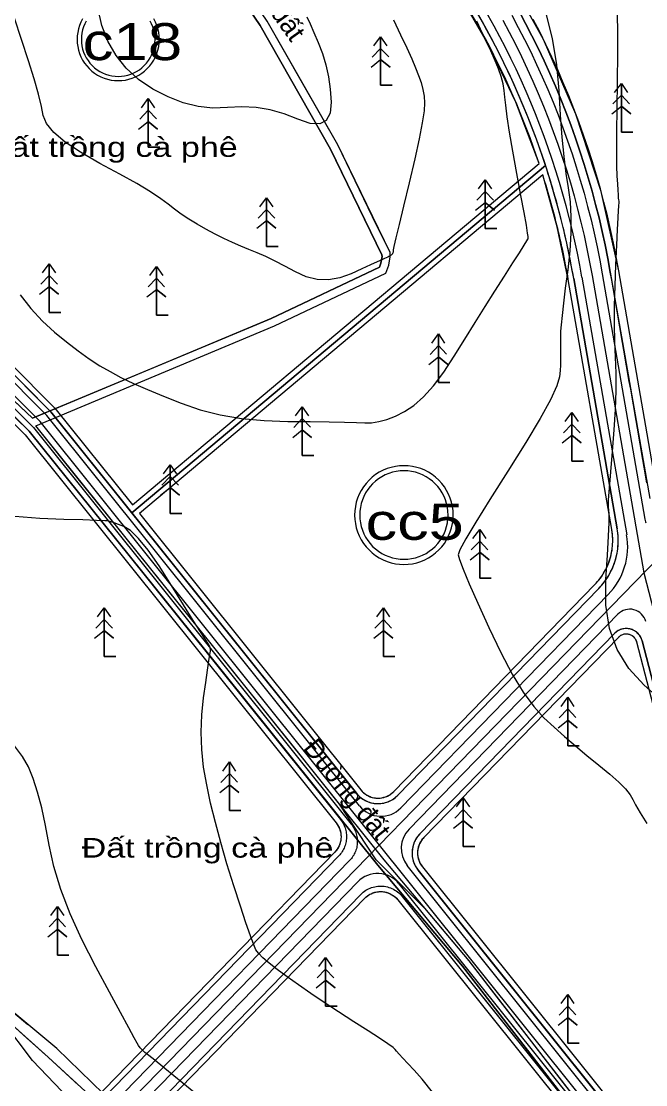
# Model space of a CAD drawing. Header units: metres. Extents: x 532950 to 537618, y 1849954 to 1853119.
# Drawn here: x 534192.4 to 534419.4, y 1851312.8 to 1851699.2 of the extents above; entities that cross this region are included whole.
import ezdxf

# ---------------------------------------------------------------- set-up
doc = ezdxf.new("R2010")
doc.units = ezdxf.units.M
doc.header["$LTSCALE"] = 3.1
for name, color, linetype, lineweight in [('11', 7, 'Continuous', 13), ('12', 7, 'Continuous', 13), ('29', 7, 'Continuous', 13), ('48', 7, 'Continuous', 13), ('52', 7, 'Continuous', 13), ('53', 7, 'Continuous', 13), ('55', 7, 'Continuous', 13), ('58', 7, 'Continuous', 13), ('9', 7, 'Continuous', 13)]:
    doc.layers.add(name, color=color, linetype=linetype, lineweight=lineweight)

msp = doc.modelspace()

# ---------------------------------------------------------------- linework, layer by layer
at = {"layer": '11'}
msp.add_line((534524.45, 1851607.54), (534148.21, 1851220.8), dxfattribs=at)
for points in [[(534514.83, 1851160.09), (534199.19, 1851553.82), (534053.21, 1851700.48)], [(534367.4, 1851699.56), (534369.74, 1851695.22), (534372, 1851690.83), (534374.19, 1851686.41), (534376.31, 1851681.95), (534378.36, 1851677.46), (534380.33, 1851672.94), (534382.22, 1851668.39), (534384.04, 1851663.8), (534385.79, 1851659.19), (534387.45, 1851654.54), (534389.05, 1851649.87), (534390.56, 1851645.18), (534392, 1851640.46), (534393.36, 1851635.71), (534394.64, 1851630.95), (534395.84, 1851626.17), (534396.97, 1851621.36), (534398.01, 1851616.54), (534398.98, 1851611.7), (534399.86, 1851606.85), (534418.67, 1851498.81)], [(534418.67, 1851498.81), (534433.65, 1851441.1)]]:
    msp.add_lwpolyline(points, dxfattribs=at)
at = {"layer": '12'}
for points in [[(534423.91, 1851526.33), (534409.61, 1851608.54), (534403.16, 1851637.38), (534393.99, 1851665.47), (534382.19, 1851692.56), (534367.87, 1851718.4)], [(534423.91, 1851526.33), (534409.61, 1851608.54), (534408.69, 1851613.56), (534407.69, 1851618.56), (534406.62, 1851623.54), (534405.45, 1851628.5), (534404.21, 1851633.44), (534402.89, 1851638.36), (534401.48, 1851643.26), (534400, 1851648.14), (534398.43, 1851652.99), (534396.79, 1851657.81), (534395.07, 1851662.61), (534393.26, 1851667.37), (534391.38, 1851672.11), (534389.42, 1851676.82), (534387.39, 1851681.49), (534385.28, 1851686.13), (534383.09, 1851690.73), (534380.83, 1851695.3), (534378.49, 1851699.82)]]:
    msp.add_lwpolyline(points, dxfattribs=at)
at = {"layer": '29'}
for points in [[(534071.73, 1851692.15), (534204.61, 1851558.66), (534232.82, 1851523.46), (534380.62, 1851647.48), (534372.16, 1851669.77), (534361.91, 1851691.31), (534349.93, 1851711.93)], [(534071.73, 1851692.15), (534204.61, 1851558.66), (534232.82, 1851523.46), (534380.62, 1851647.48), (534379.56, 1851650.59), (534378.47, 1851653.7), (534377.34, 1851656.79), (534376.18, 1851659.87), (534374.98, 1851662.93), (534373.75, 1851665.98), (534372.49, 1851669.02), (534371.18, 1851672.04), (534369.85, 1851675.05), (534368.48, 1851678.04), (534367.08, 1851681.02), (534365.64, 1851683.98), (534364.17, 1851686.92), (534362.67, 1851689.85), (534361.14, 1851692.76), (534359.57, 1851695.65), (534357.97, 1851698.53), (534356.34, 1851701.38)], [(534060.26, 1851683.13), (534193.78, 1851548.98), (534306.86, 1851407.93), (534307.26, 1851407.38), (534307.62, 1851406.8), (534307.92, 1851406.19), (534308.17, 1851405.55), (534308.37, 1851404.9), (534308.51, 1851404.24), (534308.59, 1851403.56), (534308.62, 1851402.88), (534308.59, 1851402.2), (534308.5, 1851401.52), (534308.35, 1851400.86), (534308.14, 1851400.21), (534307.89, 1851399.58), (534307.58, 1851398.97), (534307.22, 1851398.4), (534306.81, 1851397.85), (534306.35, 1851397.34), (534155.48, 1851242.26)], [(534060.26, 1851683.13), (534193.78, 1851548.98), (534306.86, 1851407.93), (534307.1, 1851407.61), (534307.33, 1851407.28), (534307.54, 1851406.94), (534307.73, 1851406.59), (534307.9, 1851406.23), (534308.06, 1851405.86), (534308.2, 1851405.49), (534308.31, 1851405.11), (534308.41, 1851404.72), (534308.49, 1851404.33), (534308.55, 1851403.93), (534308.59, 1851403.54), (534308.62, 1851403.14), (534308.62, 1851402.74), (534308.6, 1851402.34), (534308.56, 1851401.94), (534308.5, 1851401.55), (534308.42, 1851401.16), (534308.32, 1851400.77), (534308.21, 1851400.39), (534308.07, 1851400.01), (534307.92, 1851399.64), (534307.74, 1851399.28), (534307.55, 1851398.93), (534307.35, 1851398.59), (534307.12, 1851398.26), (534306.88, 1851397.94), (534306.62, 1851397.64), (534306.35, 1851397.34), (534155.48, 1851242.26)], [(534425.11, 1851439.19), (534416.18, 1851473.56), (534416.08, 1851473.9), (534415.95, 1851474.23), (534415.78, 1851474.54), (534415.6, 1851474.84), (534415.38, 1851475.12), (534415.15, 1851475.38), (534414.89, 1851475.62), (534414.61, 1851475.83), (534414.31, 1851476.02), (534414, 1851476.19), (534413.67, 1851476.32), (534413.33, 1851476.42), (534412.99, 1851476.5), (534412.64, 1851476.54), (534412.29, 1851476.56), (534411.94, 1851476.54), (534411.59, 1851476.49), (534411.24, 1851476.41), (534410.91, 1851476.3), (534410.58, 1851476.17), (534410.27, 1851476), (534409.98, 1851475.81), (534409.7, 1851475.59), (534409.44, 1851475.35), (534338.69, 1851402.62), (534338.24, 1851402.11), (534337.83, 1851401.57), (534337.47, 1851400.99), (534337.16, 1851400.38), (534336.9, 1851399.75), (534336.69, 1851399.1), (534336.55, 1851398.44), (534336.46, 1851397.76), (534336.42, 1851397.08), (534336.45, 1851396.4), (534336.53, 1851395.73), (534336.67, 1851395.06), (534336.87, 1851394.41), (534337.12, 1851393.78), (534337.42, 1851393.17), (534337.78, 1851392.59), (534338.18, 1851392.04), (534450.45, 1851252)], [(534425.11, 1851439.19), (534416.18, 1851473.56), (534416.1, 1851473.84), (534416, 1851474.12), (534415.87, 1851474.38), (534415.73, 1851474.64), (534415.57, 1851474.88), (534415.39, 1851475.11), (534415.2, 1851475.33), (534414.99, 1851475.53), (534414.76, 1851475.72), (534414.53, 1851475.89), (534414.28, 1851476.04), (534414.02, 1851476.18), (534413.75, 1851476.29), (534413.47, 1851476.39), (534413.19, 1851476.46), (534412.91, 1851476.51), (534412.62, 1851476.55), (534412.32, 1851476.56), (534412.03, 1851476.55), (534411.74, 1851476.52), (534411.46, 1851476.47), (534411.17, 1851476.39), (534410.9, 1851476.3), (534410.63, 1851476.19), (534410.37, 1851476.05), (534410.12, 1851475.9), (534409.88, 1851475.73), (534409.65, 1851475.55), (534409.44, 1851475.35), (534338.69, 1851402.62), (534338.42, 1851402.33), (534338.16, 1851402.02), (534337.92, 1851401.7), (534337.7, 1851401.37), (534337.49, 1851401.03), (534337.3, 1851400.68), (534337.13, 1851400.32), (534336.97, 1851399.95), (534336.84, 1851399.58), (534336.72, 1851399.19), (534336.62, 1851398.81), (534336.54, 1851398.42), (534336.48, 1851398.02), (534336.45, 1851397.62), (534336.43, 1851397.22), (534336.43, 1851396.83), (534336.45, 1851396.43), (534336.49, 1851396.03), (534336.55, 1851395.63), (534336.63, 1851395.24), (534336.73, 1851394.86), (534336.85, 1851394.48), (534336.98, 1851394.1), (534337.14, 1851393.73), (534337.31, 1851393.37), (534337.51, 1851393.02), (534337.71, 1851392.68), (534337.94, 1851392.35), (534338.18, 1851392.04), (534450.45, 1851252)], [(534166.69, 1851225.82), (534317.26, 1851380.59), (534317.78, 1851381.08), (534318.34, 1851381.52), (534318.94, 1851381.91), (534319.57, 1851382.24), (534320.23, 1851382.52), (534320.9, 1851382.73), (534321.6, 1851382.89), (534322.31, 1851382.98), (534323.02, 1851383.01), (534323.73, 1851382.98), (534324.44, 1851382.88), (534325.13, 1851382.72), (534325.81, 1851382.5), (534326.47, 1851382.22), (534327.1, 1851381.88), (534327.69, 1851381.49), (534328.25, 1851381.04), (534328.76, 1851380.55), (534329.24, 1851380.02), (534483.61, 1851187.45)], [(534166.69, 1851225.82), (534317.26, 1851380.59), (534317.59, 1851380.92), (534317.95, 1851381.22), (534318.32, 1851381.5), (534318.71, 1851381.77), (534319.11, 1851382.01), (534319.52, 1851382.22), (534319.95, 1851382.41), (534320.39, 1851382.58), (534320.83, 1851382.71), (534321.29, 1851382.83), (534321.75, 1851382.91), (534322.21, 1851382.97), (534322.68, 1851383.01), (534323.14, 1851383.01), (534323.61, 1851382.99), (534324.07, 1851382.94), (534324.54, 1851382.86), (534324.99, 1851382.76), (534325.44, 1851382.63), (534325.88, 1851382.47), (534326.31, 1851382.29), (534326.73, 1851382.09), (534327.14, 1851381.85), (534327.53, 1851381.6), (534327.91, 1851381.33), (534328.27, 1851381.03), (534328.61, 1851380.71), (534328.93, 1851380.37), (534329.24, 1851380.02), (534483.61, 1851187.45)]]:
    msp.add_lwpolyline(points, dxfattribs=at)
at = {"layer": '48'}
for points in [[(534391.24, 1851605.35), (534387.24, 1851624.52), (534381.95, 1851643.37), (534235.33, 1851520.34), (534315.81, 1851419.95), (534316.28, 1851419.41), (534316.79, 1851418.92), (534317.35, 1851418.48), (534317.95, 1851418.08), (534318.58, 1851417.75), (534319.23, 1851417.46), (534319.91, 1851417.24), (534320.6, 1851417.08), (534321.31, 1851416.99), (534322.02, 1851416.95), (534322.74, 1851416.98), (534323.44, 1851417.07), (534324.14, 1851417.23), (534324.82, 1851417.45), (534325.47, 1851417.72), (534326.11, 1851418.06), (534326.7, 1851418.44), (534327.26, 1851418.88), (534327.78, 1851419.37), (534400.88, 1851494.51), (534402.2, 1851495.98), (534403.38, 1851497.56), (534404.42, 1851499.24), (534405.32, 1851500.99), (534406.06, 1851502.82), (534406.64, 1851504.71), (534407.06, 1851506.64), (534407.31, 1851508.59), (534407.4, 1851510.56), (534407.31, 1851512.54), (534407.05, 1851514.49)], [(534391.24, 1851605.35), (534391.01, 1851606.68), (534390.77, 1851608.01), (534390.52, 1851609.34), (534390.27, 1851610.66), (534390.01, 1851611.99), (534389.74, 1851613.31), (534389.47, 1851614.64), (534389.19, 1851615.96), (534388.91, 1851617.28), (534388.62, 1851618.6), (534388.32, 1851619.92), (534388.02, 1851621.23), (534387.71, 1851622.55), (534387.4, 1851623.86), (534387.08, 1851625.17), (534386.75, 1851626.48), (534386.42, 1851627.79), (534386.08, 1851629.1), (534385.73, 1851630.41), (534385.38, 1851631.71), (534385.03, 1851633.01), (534384.66, 1851634.32), (534384.3, 1851635.62), (534383.92, 1851636.91), (534383.54, 1851638.21), (534383.15, 1851639.5), (534382.76, 1851640.8), (534382.36, 1851642.09), (534381.95, 1851643.37), (534235.33, 1851520.34), (534315.81, 1851419.95), (534316.11, 1851419.59), (534316.43, 1851419.25), (534316.78, 1851418.94), (534317.14, 1851418.64), (534317.51, 1851418.36), (534317.91, 1851418.11), (534318.31, 1851417.88), (534318.73, 1851417.67), (534319.16, 1851417.49), (534319.6, 1851417.33), (534320.05, 1851417.2), (534320.51, 1851417.1), (534320.97, 1851417.02), (534321.43, 1851416.98), (534321.9, 1851416.95), (534322.37, 1851416.96), (534322.83, 1851416.99), (534323.3, 1851417.05), (534323.76, 1851417.14), (534324.21, 1851417.25), (534324.66, 1851417.39), (534325.09, 1851417.55), (534325.52, 1851417.74), (534325.93, 1851417.96), (534326.34, 1851418.2), (534326.72, 1851418.46), (534327.09, 1851418.74), (534327.45, 1851419.05), (534327.78, 1851419.37), (534400.88, 1851494.51), (534401.39, 1851495.06), (534401.89, 1851495.62), (534402.37, 1851496.19), (534402.82, 1851496.79), (534403.26, 1851497.39), (534403.68, 1851498.01), (534404.08, 1851498.65), (534404.45, 1851499.3), (534404.81, 1851499.95), (534405.14, 1851500.62), (534405.46, 1851501.3), (534405.75, 1851502), (534406.01, 1851502.69), (534406.26, 1851503.4), (534406.48, 1851504.12), (534406.68, 1851504.84), (534406.85, 1851505.57), (534407, 1851506.3), (534407.13, 1851507.04), (534407.23, 1851507.78), (534407.31, 1851508.52), (534407.36, 1851509.27), (534407.39, 1851510.02), (534407.39, 1851510.77), (534407.38, 1851511.52), (534407.33, 1851512.26), (534407.26, 1851513.01), (534407.17, 1851513.75), (534407.05, 1851514.49)]]:
    msp.add_lwpolyline(points, close=True, dxfattribs=at)
at = {"layer": '52'}
for p, q in [((534201.62, 1851555.99), (534065.93, 1851692.31)), ((534396.17, 1851606.21), (534412.46, 1851512.62)), ((534315.36, 1851414.11), (534201.62, 1851555.99)), ((534405.74, 1851490.9), (534330.33, 1851413.39)), ((534333.33, 1851405.71), (534409.28, 1851483.78)), ((534506.6, 1851175.55), (534332.7, 1851392.49)), ((534160.42, 1851227.97), (534314.71, 1851386.57)), ((534329.68, 1851385.86), (534501.03, 1851172.12))]:
    msp.add_line(p, q, dxfattribs=at)
for points in [[(534370.69, 1851701.36), (534373.06, 1851696.96), (534375.35, 1851692.52), (534377.57, 1851688.05), (534379.71, 1851683.54), (534381.78, 1851678.99), (534383.78, 1851674.41), (534385.69, 1851669.8), (534387.54, 1851665.16), (534389.3, 1851660.48), (534390.99, 1851655.78), (534392.61, 1851651.05), (534394.14, 1851646.3), (534395.59, 1851641.52), (534396.97, 1851636.72), (534398.27, 1851631.89), (534399.49, 1851627.05), (534400.63, 1851622.19), (534401.68, 1851617.3), (534402.66, 1851612.41), (534403.56, 1851607.49), (534419.09, 1851518.27), (534419.18, 1851517.83), (534419.31, 1851517.39), (534419.47, 1851516.96)], [(534060.23, 1851688.82), (534196.77, 1851551.65), (534312.35, 1851407.48), (534312.65, 1851407.08), (534312.93, 1851406.67), (534313.19, 1851406.24), (534313.43, 1851405.81), (534313.65, 1851405.36), (534313.85, 1851404.9), (534314.02, 1851404.43), (534314.17, 1851403.95), (534314.29, 1851403.47), (534314.39, 1851402.98), (534314.46, 1851402.49), (534314.52, 1851401.99), (534314.54, 1851401.49), (534314.54, 1851400.99), (534314.52, 1851400.49), (534314.47, 1851400), (534314.4, 1851399.5), (534314.3, 1851399.01), (534314.18, 1851398.53), (534314.03, 1851398.05), (534313.86, 1851397.58), (534313.67, 1851397.12), (534313.45, 1851396.67), (534313.21, 1851396.24), (534312.95, 1851395.81), (534312.67, 1851395.4), (534312.37, 1851395), (534312.05, 1851394.62), (534311.71, 1851394.25), (534156.22, 1851234.42)]]:
    msp.add_lwpolyline(points, dxfattribs=at)
for centre, radius, start, end in [((534104.31, 1851555.41), 296.25, 9.8724, 37.1986), ((534387.82, 1851508.34), 25, 315.7884, 9.8724), ((534413.58, 1851479.6), 6, 14.5601, 135.7884), ((534323.17, 1851420.36), 10, 218.7178, 315.7884), ((534340.5, 1851398.74), 10, 135.7884, 218.7178), ((534321.88, 1851379.6), 10, 38.7178, 135.7884)]:
    msp.add_arc(centre, radius, start, end, dxfattribs=at)
at = {"layer": '53'}
for p, q in [((534203.11, 1851557.33), (534070.32, 1851690.74)), ((534393.21, 1851605.69), (534409.03, 1851514.83)), ((534314.25, 1851418.7), (534203.11, 1851557.33)), ((534402.31, 1851493.12), (534329.22, 1851417.98)), ((534337.26, 1851404.01), (534408.01, 1851476.74)), ((534418.12, 1851474.07), (534427.06, 1851439.63)), ((534505.99, 1851179.52), (534336.62, 1851390.79))]:
    msp.add_line(p, q, dxfattribs=at)
for points in [[(534373.32, 1851702.8), (534375.71, 1851698.36), (534378.03, 1851693.88), (534380.27, 1851689.36), (534382.43, 1851684.8), (534384.52, 1851680.21), (534386.54, 1851675.59), (534388.47, 1851670.93), (534390.34, 1851666.24), (534392.12, 1851661.52), (534393.83, 1851656.77), (534395.45, 1851652), (534397, 1851647.2), (534398.47, 1851642.37), (534399.86, 1851637.52), (534401.17, 1851632.65), (534402.4, 1851627.76), (534403.55, 1851622.85), (534404.62, 1851617.92), (534405.61, 1851612.97), (534406.51, 1851608.01), (534420.82, 1851525.79)], [(534061.67, 1851684.54), (534195.27, 1851550.32), (534308.42, 1851409.18), (534308.72, 1851408.78), (534309.01, 1851408.37), (534309.27, 1851407.94), (534309.51, 1851407.51), (534309.72, 1851407.06), (534309.92, 1851406.6), (534310.09, 1851406.13), (534310.24, 1851405.65), (534310.36, 1851405.17), (534310.46, 1851404.68), (534310.54, 1851404.19), (534310.59, 1851403.69), (534310.61, 1851403.19), (534310.62, 1851402.69), (534310.59, 1851402.19), (534310.54, 1851401.7), (534310.47, 1851401.2), (534310.37, 1851400.71), (534310.25, 1851400.23), (534310.1, 1851399.75), (534309.93, 1851399.28), (534309.74, 1851398.82), (534309.52, 1851398.37), (534309.29, 1851397.94), (534309.03, 1851397.51), (534308.75, 1851397.1), (534308.45, 1851396.7), (534308.13, 1851396.32), (534307.79, 1851395.95), (534156.91, 1851240.87)], [(534061.67, 1851684.54), (534195.27, 1851550.32), (534308.42, 1851409.18), (534308.72, 1851408.78), (534309.01, 1851408.37), (534309.27, 1851407.94), (534309.51, 1851407.51), (534309.72, 1851407.06), (534309.92, 1851406.6), (534310.09, 1851406.13), (534310.24, 1851405.65), (534310.36, 1851405.17), (534310.46, 1851404.68), (534310.54, 1851404.19), (534310.59, 1851403.69), (534310.61, 1851403.19), (534310.62, 1851402.69), (534310.59, 1851402.19), (534310.54, 1851401.7), (534310.47, 1851401.2), (534310.37, 1851400.71), (534310.25, 1851400.23), (534310.1, 1851399.75), (534309.93, 1851399.28), (534309.74, 1851398.82), (534309.52, 1851398.37), (534309.29, 1851397.94), (534309.03, 1851397.51), (534308.75, 1851397.1), (534308.45, 1851396.7), (534308.13, 1851396.32), (534307.79, 1851395.95), (534156.91, 1851240.87)], [(534165.26, 1851227.22), (534315.83, 1851381.98), (534316.25, 1851382.39), (534316.69, 1851382.77), (534317.15, 1851383.13), (534317.64, 1851383.46), (534318.14, 1851383.75), (534318.66, 1851384.02), (534319.19, 1851384.26), (534319.74, 1851384.47), (534320.29, 1851384.64), (534320.86, 1851384.78), (534321.43, 1851384.89), (534322.01, 1851384.96), (534322.6, 1851385), (534323.18, 1851385.01), (534323.76, 1851384.98), (534324.34, 1851384.92), (534324.92, 1851384.82), (534325.49, 1851384.69), (534326.05, 1851384.53), (534326.6, 1851384.34), (534327.14, 1851384.11), (534327.67, 1851383.85), (534328.17, 1851383.57), (534328.66, 1851383.25), (534329.14, 1851382.9), (534329.59, 1851382.53), (534330.01, 1851382.13), (534330.42, 1851381.71), (534330.8, 1851381.27), (534496.9, 1851174.07)]]:
    msp.add_lwpolyline(points, dxfattribs=at)
for centre, radius, start, end in [((534104.31, 1851555.41), 293.25, 9.8724, 37.1986), ((534384.4, 1851510.55), 25, 315.7884, 9.8724), ((534412.31, 1851472.56), 6, 14.5601, 135.7884), ((534322.05, 1851424.95), 10, 218.7178, 315.7884), ((534344.42, 1851397.04), 10, 135.7884, 218.7178)]:
    msp.add_arc(centre, radius, start, end, dxfattribs=at)
at = {"layer": '55'}
for p, q in [((534323.02, 1851693.59), (534323.02, 1851675.92)), ((534319.96, 1851686.15), (534323.02, 1851689.35)), ((534326, 1851686.21), (534323.02, 1851689.35)), ((534319.54, 1851682.52), (534323.02, 1851685.3)), ((534326.43, 1851682.53), (534323.02, 1851685.3)), ((534323.02, 1851675.92), (534327.22, 1851675.92)), ((534410.52, 1851676.59), (534410.52, 1851658.92)), ((534238.52, 1851671.09), (534238.52, 1851653.42)), ((534407.46, 1851669.15), (534410.52, 1851672.35)), ((534413.5, 1851669.21), (534410.52, 1851672.35)), ((534235.46, 1851663.65), (534238.52, 1851666.85)), ((534241.5, 1851663.71), (534238.52, 1851666.85)), ((534407.04, 1851665.52), (534410.52, 1851668.3)), ((534413.93, 1851665.53), (534410.52, 1851668.3)), ((534235.04, 1851660.02), (534238.52, 1851662.8)), ((534241.93, 1851660.03), (534238.52, 1851662.8)), ((534410.52, 1851658.92), (534414.72, 1851658.92)), ((534238.52, 1851653.42), (534242.72, 1851653.42)), ((534361.02, 1851641.59), (534361.02, 1851623.92)), ((534281.52, 1851635.09), (534281.52, 1851617.42)), ((534357.96, 1851634.15), (534361.02, 1851637.35)), ((534364, 1851634.21), (534361.02, 1851637.35)), ((534278.46, 1851627.65), (534281.52, 1851630.85)), ((534284.5, 1851627.71), (534281.52, 1851630.85)), ((534357.54, 1851630.52), (534361.02, 1851633.3)), ((534364.43, 1851630.53), (534361.02, 1851633.3)), ((534278.04, 1851624.02), (534281.52, 1851626.8)), ((534284.93, 1851624.03), (534281.52, 1851626.8)), ((534361.02, 1851623.92), (534365.22, 1851623.92)), ((534281.52, 1851617.42), (534285.72, 1851617.42)), ((534202.52, 1851611.09), (534202.52, 1851593.42)), ((534241.52, 1851610.09), (534241.52, 1851592.42)), ((534199.46, 1851603.65), (534202.52, 1851606.85)), ((534205.5, 1851603.71), (534202.52, 1851606.85)), ((534238.46, 1851602.65), (534241.52, 1851605.85)), ((534244.5, 1851602.71), (534241.52, 1851605.85)), ((534199.04, 1851600.02), (534202.52, 1851602.8)), ((534205.93, 1851600.03), (534202.52, 1851602.8)), ((534238.04, 1851599.02), (534241.52, 1851601.8)), ((534244.93, 1851599.03), (534241.52, 1851601.8)), ((534202.52, 1851593.42), (534206.72, 1851593.42)), ((534241.52, 1851592.42), (534245.72, 1851592.42)), ((534344.02, 1851585.59), (534344.02, 1851567.92)), ((534340.96, 1851578.15), (534344.02, 1851581.35)), ((534347, 1851578.21), (534344.02, 1851581.35)), ((534340.54, 1851574.52), (534344.02, 1851577.3)), ((534347.43, 1851574.53), (534344.02, 1851577.3)), ((534344.02, 1851567.92), (534348.22, 1851567.92)), ((534294.52, 1851559.09), (534294.52, 1851541.42)), ((534392.52, 1851557.09), (534392.52, 1851539.42)), ((534291.46, 1851551.65), (534294.52, 1851554.85)), ((534297.5, 1851551.71), (534294.52, 1851554.85)), ((534195.27, 1851550.32), (534259.03, 1851471.13)), ((534291.04, 1851548.02), (534294.52, 1851550.8)), ((534297.93, 1851548.03), (534294.52, 1851550.8)), ((534389.46, 1851549.65), (534392.52, 1851552.85)), ((534395.5, 1851549.71), (534392.52, 1851552.85)), ((534389.04, 1851546.02), (534392.52, 1851548.8)), ((534395.93, 1851546.03), (534392.52, 1851548.8)), ((534246.52, 1851538.09), (534246.52, 1851520.42)), ((534294.52, 1851541.42), (534298.72, 1851541.42)), ((534392.52, 1851539.42), (534396.72, 1851539.42)), ((534243.46, 1851530.65), (534246.52, 1851533.85)), ((534249.5, 1851530.71), (534246.52, 1851533.85)), ((534243.04, 1851527.02), (534246.52, 1851529.8)), ((534249.93, 1851527.03), (534246.52, 1851529.8)), ((534246.52, 1851520.42), (534250.72, 1851520.42)), ((534359.02, 1851514.59), (534359.02, 1851496.92)), ((534355.96, 1851507.15), (534359.02, 1851510.35)), ((534362, 1851507.21), (534359.02, 1851510.35)), ((534355.54, 1851503.52), (534359.02, 1851506.3)), ((534362.43, 1851503.53), (534359.02, 1851506.3)), ((534359.02, 1851496.92), (534363.22, 1851496.92)), ((534222.52, 1851486.09), (534222.52, 1851468.42)), ((534324.02, 1851486.09), (534324.02, 1851468.42)), ((534219.46, 1851478.65), (534222.52, 1851481.85)), ((534225.5, 1851478.71), (534222.52, 1851481.85)), ((534320.96, 1851478.65), (534324.02, 1851481.85)), ((534327, 1851478.71), (534324.02, 1851481.85)), ((534219.04, 1851475.02), (534222.52, 1851477.8)), ((534225.93, 1851475.03), (534222.52, 1851477.8)), ((534320.54, 1851475.02), (534324.02, 1851477.8)), ((534327.43, 1851475.03), (534324.02, 1851477.8)), ((534222.52, 1851468.42), (534226.72, 1851468.42)), ((534324.02, 1851468.42), (534328.22, 1851468.42)), ((534391.02, 1851453.59), (534391.02, 1851435.92)), ((534387.96, 1851446.15), (534391.02, 1851449.35)), ((534394, 1851446.21), (534391.02, 1851449.35)), ((534387.54, 1851442.52), (534391.02, 1851445.3)), ((534394.43, 1851442.53), (534391.02, 1851445.3)), ((534391.02, 1851435.92), (534395.22, 1851435.92)), ((534268.02, 1851430.09), (534268.02, 1851412.42)), ((534264.96, 1851422.65), (534268.02, 1851425.85)), ((534271, 1851422.71), (534268.02, 1851425.85)), ((534264.54, 1851419.02), (534268.02, 1851421.8)), ((534271.43, 1851419.03), (534268.02, 1851421.8)), ((534353.02, 1851417.09), (534353.02, 1851399.42)), ((534268.02, 1851412.42), (534272.22, 1851412.42)), ((534349.96, 1851409.65), (534353.02, 1851412.85)), ((534356, 1851409.71), (534353.02, 1851412.85)), ((534349.54, 1851406.02), (534353.02, 1851408.8)), ((534356.43, 1851406.03), (534353.02, 1851408.8)), ((534353.02, 1851399.42), (534357.22, 1851399.42)), ((534205.52, 1851377.59), (534205.52, 1851359.92)), ((534202.46, 1851370.15), (534205.52, 1851373.35)), ((534208.5, 1851370.21), (534205.52, 1851373.35)), ((534202.04, 1851366.52), (534205.52, 1851369.3)), ((534208.93, 1851366.53), (534205.52, 1851369.3)), ((534205.52, 1851359.92), (534209.72, 1851359.92)), ((534303.02, 1851359.09), (534303.02, 1851341.42)), ((534299.96, 1851351.65), (534303.02, 1851354.85)), ((534306, 1851351.71), (534303.02, 1851354.85)), ((534299.54, 1851348.02), (534303.02, 1851350.8)), ((534306.43, 1851348.03), (534303.02, 1851350.8)), ((534391.02, 1851345.59), (534391.02, 1851327.92)), ((534303.02, 1851341.42), (534307.22, 1851341.42)), ((534387.96, 1851338.15), (534391.02, 1851341.35)), ((534394, 1851338.21), (534391.02, 1851341.35)), ((534387.54, 1851334.52), (534391.02, 1851337.3)), ((534394.43, 1851334.53), (534391.02, 1851337.3)), ((534391.02, 1851327.92), (534395.22, 1851327.92))]:
    msp.add_line(p, q, dxfattribs=at)
for points in [[(534307.4, 1851654.24), (534281.81, 1851699.26), (534255.7, 1851737.63), (534231.6, 1851767.12), (534203.36, 1851792.87)], [(534304.79, 1851652.76), (534279.26, 1851697.67), (534253.29, 1851735.83), (534229.42, 1851765.05), (534201.34, 1851790.66)], [(534253.29, 1851735.83), (534279.26, 1851697.67), (534304.79, 1851652.76), (534323.47, 1851614.36), (534323.51, 1851613.79), (534323.11, 1851611.36), (534322.56, 1851609.86), (534283.2, 1851591.23), (534239.83, 1851573.1), (534196.45, 1851554.97), (534182.82, 1851567.82)], [(534327.68, 1851699.73), (534330.28, 1851694.22), (534332.49, 1851689.48), (534334.3, 1851685.51), (534335.72, 1851682.3), (534336.83, 1851679.54), (534337.7, 1851676.89), (534338.35, 1851674.35), (534338.78, 1851671.92), (534338.97, 1851669.61), (534338.81, 1851666.63), (534338.17, 1851662.24), (534337.06, 1851656.42), (534335.46, 1851649.17), (534333.4, 1851640.5), (534331.32, 1851632.03), (534329.7, 1851625.35), (534328.54, 1851620.48), (534327.85, 1851617.42), (534327.61, 1851616.16), (534327.59, 1851615.82), (534327.56, 1851615.52), (534327.52, 1851615.26), (534327.46, 1851615.04), (534327.38, 1851614.86), (534327.28, 1851614.7), (534327.16, 1851614.54), (534327.02, 1851614.38), (534326.85, 1851614.22), (534326.65, 1851614.06), (534326.4, 1851613.9), (534326.05, 1851613.7), (534325.61, 1851613.48), (534325.08, 1851613.24), (534324.46, 1851612.97), (534323.44, 1851612.53), (534321.72, 1851611.76), (534319.29, 1851610.66), (534316.16, 1851609.24), (534312.32, 1851607.49), (534308.15, 1851605.99), (534304.05, 1851605.3), (534299.99, 1851605.43), (534295.99, 1851606.38), (534292.05, 1851608.13), (534288.24, 1851610.19), (534284.64, 1851612.04), (534281.25, 1851613.67), (534278.07, 1851615.08), (534275.1, 1851616.29), (534272.19, 1851617.46), (534269.17, 1851618.78), (534266.06, 1851620.26), (534262.84, 1851621.88), (534259.52, 1851623.66), (534256.28, 1851625.51), (534253.29, 1851627.34), (534250.55, 1851629.15), (534248.06, 1851630.95), (534245.82, 1851632.73), (534243.13, 1851634.74), (534239.3, 1851637.23), (534234.33, 1851640.2), (534228.22, 1851643.64), (534220.97, 1851647.56), (534213.88, 1851651.58), (534208.28, 1851655.32), (534204.16, 1851658.79), (534201.53, 1851661.99), (534200.38, 1851664.91), (534199.74, 1851668.24), (534198.63, 1851672.68), (534197.05, 1851678.22), (534195, 1851684.85), (534192.48, 1851692.59), (534189.92, 1851700.35)], [(534296.23, 1851700.76), (534297.38, 1851698.24), (534298.75, 1851695.16), (534300.34, 1851691.52), (534301.89, 1851687.52), (534303.13, 1851683.35), (534304.06, 1851679.02), (534304.68, 1851674.52), (534305, 1851669.84), (534304.65, 1851665.79), (534303.26, 1851663.14), (534300.85, 1851661.9), (534297.4, 1851662.05), (534292.92, 1851663.61), (534287.91, 1851665.59), (534282.83, 1851667), (534277.71, 1851667.85), (534272.54, 1851668.13), (534267.31, 1851667.85), (534262.02, 1851667.67), (534256.67, 1851668.25), (534251.25, 1851669.58), (534245.77, 1851671.68), (534240.22, 1851674.53), (534235.01, 1851678.04), (534230.55, 1851682.12), (534226.84, 1851686.75), (534223.88, 1851691.95), (534221.66, 1851697.71), (534220.3, 1851703.6)], [(534382.94, 1851702.46), (534385.32, 1851692.89), (534386.93, 1851683.4), (534387.79, 1851673.99), (534388.3, 1851665.09), (534388.89, 1851657.1), (534389.57, 1851650.03), (534390.33, 1851643.87), (534391.18, 1851638.63), (534391.88, 1851633.61), (534392.21, 1851628.12), (534392.18, 1851622.17), (534391.78, 1851615.75), (534391.02, 1851608.86), (534390.15, 1851602.27), (534389.46, 1851596.75), (534388.95, 1851592.3), (534388.61, 1851588.92), (534388.44, 1851586.61)], [(534409.61, 1851634.3), (534409.53, 1851634.95), (534409.44, 1851636.14), (534409.32, 1851637.85), (534409.19, 1851640.09), (534409.05, 1851642.87), (534408.93, 1851646.68), (534408.88, 1851652.05), (534408.89, 1851658.97), (534408.97, 1851667.44), (534409.11, 1851677.47), (534409.24, 1851687.34), (534409.25, 1851695.35), (534409.15, 1851701.51)], [(534321.41, 1851394.48), (534308.04, 1851414.77), (534291.78, 1851435.05), (534261.37, 1851473.01), (534245.43, 1851492.81), (534229.49, 1851512.61), (534213.55, 1851532.4), (534197.61, 1851552.2), (534219.31, 1851561.27), (534241.02, 1851570.35), (534262.72, 1851579.42), (534284.42, 1851588.49), (534324.96, 1851607.67), (534326.02, 1851610.58), (534326.52, 1851613.66), (534326.42, 1851615.15), (534321.67, 1851624.92), (534312.16, 1851644.47), (534307.4, 1851654.24), (534294.61, 1851676.75), (534281.81, 1851699.26)], [(534376.59, 1851620.16), (534376.6, 1851620.36), (534376.61, 1851620.63), (534376.61, 1851620.97), (534376.46, 1851622.18), (534375.98, 1851625.08), (534375.17, 1851629.67), (534374.03, 1851635.94), (534372.56, 1851643.9), (534371.09, 1851652.05), (534369.91, 1851658.9), (534369.04, 1851664.45), (534368.47, 1851668.7), (534368.2, 1851671.65), (534367.97, 1851674.02), (534367.5, 1851676.52), (534366.79, 1851679.15), (534365.84, 1851681.92), (534364.66, 1851684.82), (534363.05, 1851688.4), (534360.83, 1851693.21), (534358, 1851699.25)], [(534320.59, 1851690.3), (534323.02, 1851693.59), (534325.29, 1851690.3)], [(534320.59, 1851690.3), (534323.02, 1851693.59), (534325.29, 1851690.3)], [(534327.22, 1851675.92), (534323.02, 1851675.92), (534323.02, 1851693.59)], [(534319.96, 1851686.15), (534323.02, 1851689.35), (534326, 1851686.21)], [(534319.54, 1851682.52), (534323.02, 1851685.3), (534326.43, 1851682.53)], [(534408.09, 1851673.3), (534410.52, 1851676.59), (534412.79, 1851673.3)], [(534408.09, 1851673.3), (534410.52, 1851676.59), (534412.79, 1851673.3)], [(534414.72, 1851658.92), (534410.52, 1851658.92), (534410.52, 1851676.59)], [(534236.09, 1851667.8), (534238.52, 1851671.09), (534240.79, 1851667.8)], [(534236.09, 1851667.8), (534238.52, 1851671.09), (534240.79, 1851667.8)], [(534242.72, 1851653.42), (534238.52, 1851653.42), (534238.52, 1851671.09)], [(534407.46, 1851669.15), (534410.52, 1851672.35), (534413.5, 1851669.21)], [(534235.46, 1851663.65), (534238.52, 1851666.85), (534241.5, 1851663.71)], [(534407.04, 1851665.52), (534410.52, 1851668.3), (534413.93, 1851665.53)], [(534235.04, 1851660.02), (534238.52, 1851662.8), (534241.93, 1851660.03)], [(534197.61, 1851552.2), (534284.42, 1851588.49), (534324.96, 1851607.67), (534326.02, 1851610.58), (534326.27, 1851612.04), (534326.52, 1851613.66), (534326.42, 1851615.15), (534307.4, 1851654.24)], [(534196.45, 1851554.97), (534283.2, 1851591.23), (534322.56, 1851609.86), (534323.11, 1851611.36), (534323.31, 1851612.53), (534323.51, 1851613.79), (534323.47, 1851614.36), (534304.71, 1851652.93)], [(534358.59, 1851638.3), (534361.02, 1851641.59), (534363.29, 1851638.3)], [(534358.59, 1851638.3), (534361.02, 1851641.59), (534363.29, 1851638.3)], [(534365.22, 1851623.92), (534361.02, 1851623.92), (534361.02, 1851641.59)], [(534195.27, 1851550.32), (534139.79, 1851604.24), (534121.37, 1851623.2), (534109.02, 1851635.46)], [(534196.45, 1851554.97), (534141.92, 1851606.36), (534123.5, 1851625.31), (534111.13, 1851637.59)], [(534279.09, 1851631.8), (534281.52, 1851635.09), (534283.79, 1851631.8)], [(534279.09, 1851631.8), (534281.52, 1851635.09), (534283.79, 1851631.8)], [(534285.72, 1851617.42), (534281.52, 1851617.42), (534281.52, 1851635.09)], [(534357.96, 1851634.15), (534361.02, 1851637.35), (534364, 1851634.21)], [(534425.04, 1851452.55), (534418.85, 1851458.02), (534413.24, 1851464.06), (534409.03, 1851470.92), (534406.22, 1851478.6), (534404.82, 1851487.09), (534404.82, 1851496.39), (534405.43, 1851505.17), (534405.85, 1851512.07), (534406.08, 1851517.1), (534406.13, 1851520.26), (534405.99, 1851521.54), (534405.85, 1851522.66), (534405.91, 1851525.36), (534406.18, 1851529.62), (534406.64, 1851535.45), (534407.3, 1851542.84), (534407.95, 1851550.76), (534408.39, 1851558.14), (534408.61, 1851565), (534408.62, 1851571.33), (534408.42, 1851577.13), (534408.17, 1851582.9), (534408.06, 1851589.15), (534408.08, 1851595.86), (534408.23, 1851603.04), (534408.52, 1851610.7), (534408.85, 1851617.86), (534409.12, 1851623.56), (534409.33, 1851627.79), (534409.49, 1851630.56), (534409.6, 1851631.87), (534409.66, 1851632.44), (534409.69, 1851632.96), (534409.7, 1851633.44), (534409.67, 1851633.89), (534409.61, 1851634.3)], [(534278.46, 1851627.65), (534281.52, 1851630.85), (534284.5, 1851627.71)], [(534357.54, 1851630.52), (534361.02, 1851633.3), (534364.43, 1851630.53)], [(534278.04, 1851624.02), (534281.52, 1851626.8), (534284.93, 1851624.03)], [(534191.94, 1851599.79), (534195.89, 1851594.78), (534200.05, 1851590.27), (534204.41, 1851586.26), (534208.8, 1851582.69), (534213.02, 1851579.46), (534217.07, 1851576.58), (534220.96, 1851574.06), (534224.67, 1851571.89), (534228.61, 1851569.83), (534233.15, 1851567.65), (534238.32, 1851565.36), (534244.09, 1851562.94), (534250.48, 1851560.41), (534257.39, 1851558.07), (534264.72, 1851556.24), (534272.47, 1851554.92), (534280.65, 1851554.11), (534289.25, 1851553.81), (534297.41, 1851553.75), (534304.3, 1851553.66), (534309.9, 1851553.56), (534314.21, 1851553.43), (534317.24, 1851553.28), (534319.72, 1851553.32), (534322.4, 1851553.75), (534325.28, 1851554.57), (534328.36, 1851555.78), (534331.64, 1851557.38), (534335.06, 1851559.62), (534338.59, 1851562.76), (534342.22, 1851566.79), (534345.96, 1851571.72), (534349.79, 1851577.54), (534353.64, 1851583.72), (534357.38, 1851589.71), (534361.03, 1851595.51), (534364.58, 1851601.13), (534368.03, 1851606.57), (534371.09, 1851611.38), (534373.48, 1851615.12), (534375.18, 1851617.8), (534376.21, 1851619.42), (534376.56, 1851619.98), (534376.58, 1851620.03), (534376.59, 1851620.16)], [(534200.09, 1851607.8), (534202.52, 1851611.09), (534204.79, 1851607.8)], [(534200.09, 1851607.8), (534202.52, 1851611.09), (534204.79, 1851607.8)], [(534206.72, 1851593.42), (534202.52, 1851593.42), (534202.52, 1851611.09)], [(534239.09, 1851606.8), (534241.52, 1851610.09), (534243.79, 1851606.8)], [(534239.09, 1851606.8), (534241.52, 1851610.09), (534243.79, 1851606.8)], [(534245.72, 1851592.42), (534241.52, 1851592.42), (534241.52, 1851610.09)], [(534199.46, 1851603.65), (534202.52, 1851606.85), (534205.5, 1851603.71)], [(534238.46, 1851602.65), (534241.52, 1851605.85), (534244.5, 1851602.71)], [(534199.04, 1851600.02), (534202.52, 1851602.8), (534205.93, 1851600.03)], [(534238.04, 1851599.02), (534241.52, 1851601.8), (534244.93, 1851599.03)], [(534341.59, 1851582.3), (534344.02, 1851585.59), (534346.29, 1851582.3)], [(534341.59, 1851582.3), (534344.02, 1851585.59), (534346.29, 1851582.3)], [(534348.22, 1851567.92), (534344.02, 1851567.92), (534344.02, 1851585.59)], [(534388.44, 1851586.61), (534388.38, 1851584.89), (534388.34, 1851583.27), (534388.34, 1851581.76), (534388.36, 1851580.36), (534388.42, 1851579.06), (534388.46, 1851577.7), (534388.44, 1851576.12), (534388.37, 1851574.31), (534388.24, 1851572.28), (534388.04, 1851570.02), (534387.12, 1851566.75), (534384.78, 1851561.69), (534381.02, 1851554.83), (534375.85, 1851546.18), (534369.27, 1851535.73), (534362.72, 1851525.44), (534357.63, 1851517.25), (534354, 1851511.16), (534351.84, 1851507.18), (534351.15, 1851505.31), (534351.63, 1851503.59), (534352.98, 1851500.1), (534355.22, 1851494.82), (534358.32, 1851487.77), (534362.31, 1851478.94), (534366.65, 1851469.85), (534370.82, 1851462.03), (534374.84, 1851455.47), (534378.68, 1851450.19), (534382.37, 1851446.17), (534386.05, 1851442.78), (534389.89, 1851439.36), (534393.88, 1851435.93), (534398.03, 1851432.47), (534402.33, 1851428.98), (534406.34, 1851425.69), (534409.58, 1851422.79), (534412.06, 1851420.29), (534413.78, 1851418.18), (534414.73, 1851416.47), (534415.67, 1851414.49), (534417.34, 1851411.57), (534419.73, 1851407.71)], [(534340.96, 1851578.15), (534344.02, 1851581.35), (534347, 1851578.21)], [(534340.54, 1851574.52), (534344.02, 1851577.3), (534347.43, 1851574.53)], [(534181.4, 1851563.8), (534195.27, 1851550.32), (534259.03, 1851471.13), (534321.95, 1851392.61), (534352.81, 1851355.96), (534398.39, 1851297.09)], [(534292.09, 1851555.8), (534294.52, 1851559.09), (534296.79, 1851555.8)], [(534292.09, 1851555.8), (534294.52, 1851559.09), (534296.79, 1851555.8)], [(534298.72, 1851541.42), (534294.52, 1851541.42), (534294.52, 1851559.09)], [(534390.09, 1851553.8), (534392.52, 1851557.09), (534394.79, 1851553.8)], [(534390.09, 1851553.8), (534392.52, 1851557.09), (534394.79, 1851553.8)], [(534396.72, 1851539.42), (534392.52, 1851539.42), (534392.52, 1851557.09)], [(534291.46, 1851551.65), (534294.52, 1851554.85), (534297.5, 1851551.71)], [(534321.95, 1851392.61), (534259.03, 1851471.13), (534195.27, 1851550.32)], [(534324.3, 1851394.48), (534261.37, 1851473.01), (534197.61, 1851552.2)], [(534291.04, 1851548.02), (534294.52, 1851550.8), (534297.93, 1851548.03)], [(534389.46, 1851549.65), (534392.52, 1851552.85), (534395.5, 1851549.71)], [(534389.04, 1851546.02), (534392.52, 1851548.8), (534395.93, 1851546.03)], [(534244.09, 1851534.8), (534246.52, 1851538.09), (534248.79, 1851534.8)], [(534244.09, 1851534.8), (534246.52, 1851538.09), (534248.79, 1851534.8)], [(534250.72, 1851520.42), (534246.52, 1851520.42), (534246.52, 1851538.09)], [(534243.46, 1851530.65), (534246.52, 1851533.85), (534249.5, 1851530.71)], [(534243.04, 1851527.02), (534246.52, 1851529.8), (534249.93, 1851527.03)], [(534341.84, 1851310.11), (534338.1, 1851314.83), (534335.19, 1851318.13), (534332.93, 1851320.51), (534331.11, 1851322.44), (534329.74, 1851323.94), (534328.81, 1851324.99), (534328.32, 1851325.61), (534327.51, 1851326.33), (534325.59, 1851327.71), (534322.58, 1851329.74), (534318.47, 1851332.41), (534313.26, 1851335.74), (534307.69, 1851339.32), (534302.48, 1851342.73), (534297.63, 1851345.98), (534293.14, 1851349.07), (534289.01, 1851351.99), (534285.4, 1851354.66), (534282.46, 1851356.99), (534280.2, 1851358.97), (534278.6, 1851360.6), (534277.67, 1851361.89), (534276.87, 1851363.71), (534275.67, 1851366.94), (534274.06, 1851371.59), (534272.05, 1851377.65), (534269.63, 1851385.13), (534267.14, 1851393.14), (534264.9, 1851400.81), (534262.93, 1851408.15), (534261.22, 1851415.14), (534259.77, 1851421.8), (534258.67, 1851428.25), (534258, 1851434.64), (534257.78, 1851440.96), (534258, 1851447.21), (534258.66, 1851453.39), (534259.46, 1851458.99), (534260.11, 1851463.48), (534260.6, 1851466.87), (534260.94, 1851469.14), (534261.12, 1851470.31), (534261.17, 1851470.92), (534261.1, 1851471.53), (534260.91, 1851472.12), (534260.61, 1851472.7), (534260.2, 1851473.28), (534259.29, 1851474.57), (534257.52, 1851477.31), (534254.89, 1851481.5), (534251.39, 1851487.14), (534247.03, 1851494.22), (534242.5, 1851501.33), (534238.49, 1851507.03), (534235.02, 1851511.32), (534232.08, 1851514.21), (534229.67, 1851515.69), (534227.72, 1851516.39), (534226.16, 1851516.94), (534224.99, 1851517.34), (534224.22, 1851517.58), (534223.84, 1851517.68), (534222.71, 1851517.73), (534219.67, 1851517.83), (534214.72, 1851518), (534207.87, 1851518.21), (534199.11, 1851518.49), (534190.04, 1851519.22)], [(534356.59, 1851511.3), (534359.02, 1851514.59), (534361.29, 1851511.3)], [(534356.59, 1851511.3), (534359.02, 1851514.59), (534361.29, 1851511.3)], [(534363.22, 1851496.92), (534359.02, 1851496.92), (534359.02, 1851514.59)], [(534355.96, 1851507.15), (534359.02, 1851510.35), (534362, 1851507.21)], [(534355.54, 1851503.52), (534359.02, 1851506.3), (534362.43, 1851503.53)], [(534220.09, 1851482.8), (534222.52, 1851486.09), (534224.79, 1851482.8)], [(534220.09, 1851482.8), (534222.52, 1851486.09), (534224.79, 1851482.8)], [(534226.72, 1851468.42), (534222.52, 1851468.42), (534222.52, 1851486.09)], [(534321.59, 1851482.8), (534324.02, 1851486.09), (534326.29, 1851482.8)], [(534321.59, 1851482.8), (534324.02, 1851486.09), (534326.29, 1851482.8)], [(534328.22, 1851468.42), (534324.02, 1851468.42), (534324.02, 1851486.09)], [(534219.46, 1851478.65), (534222.52, 1851481.85), (534225.5, 1851478.71)], [(534320.96, 1851478.65), (534324.02, 1851481.85), (534327, 1851478.71)], [(534219.04, 1851475.02), (534222.52, 1851477.8), (534225.93, 1851475.03)], [(534320.54, 1851475.02), (534324.02, 1851477.8), (534327.43, 1851475.03)], [(534388.59, 1851450.3), (534391.02, 1851453.59), (534393.29, 1851450.3)], [(534388.59, 1851450.3), (534391.02, 1851453.59), (534393.29, 1851450.3)], [(534395.22, 1851435.92), (534391.02, 1851435.92), (534391.02, 1851453.59)], [(534387.96, 1851446.15), (534391.02, 1851449.35), (534394, 1851446.21)], [(534387.54, 1851442.52), (534391.02, 1851445.3), (534394.43, 1851442.53)], [(534219.49, 1851355.67), (534214.41, 1851365.55), (534210.18, 1851374.91), (534206.79, 1851383.74), (534204.25, 1851392.06), (534202.54, 1851399.86), (534201.22, 1851407.03), (534199.8, 1851413.46), (534198.29, 1851419.14), (534196.7, 1851424.09), (534195.01, 1851428.3), (534192.86, 1851432.13), (534189.87, 1851435.95)], [(534265.59, 1851426.8), (534268.02, 1851430.09), (534270.29, 1851426.8)], [(534265.59, 1851426.8), (534268.02, 1851430.09), (534270.29, 1851426.8)], [(534272.22, 1851412.42), (534268.02, 1851412.42), (534268.02, 1851430.09)], [(534264.96, 1851422.65), (534268.02, 1851425.85), (534271, 1851422.71)], [(534264.54, 1851419.02), (534268.02, 1851421.8), (534271.43, 1851419.03)], [(534350.59, 1851413.8), (534353.02, 1851417.09), (534355.29, 1851413.8)], [(534350.59, 1851413.8), (534353.02, 1851417.09), (534355.29, 1851413.8)], [(534357.22, 1851399.42), (534353.02, 1851399.42), (534353.02, 1851417.09)], [(534349.96, 1851409.65), (534353.02, 1851412.85), (534356, 1851409.71)], [(534349.54, 1851406.02), (534353.02, 1851408.8), (534356.43, 1851406.03)], [(534409.67, 1851287.63), (534389.35, 1851313.67), (534377.95, 1851328.39), (534366.55, 1851343.12), (534355.15, 1851357.85), (534339.7, 1851376.19), (534321.41, 1851394.48)], [(534398.39, 1851297.09), (534352.81, 1851355.96), (534321.95, 1851392.61)], [(534434.07, 1851251.87), (534398.39, 1851297.09), (534352.81, 1851355.96), (534321.95, 1851392.61)], [(534436.43, 1851253.72), (534400.75, 1851298.94), (534355.15, 1851357.85), (534324.25, 1851394.54)], [(534203.09, 1851374.3), (534205.52, 1851377.59), (534207.79, 1851374.3)], [(534203.09, 1851374.3), (534205.52, 1851377.59), (534207.79, 1851374.3)], [(534209.72, 1851359.92), (534205.52, 1851359.92), (534205.52, 1851377.59)], [(534202.46, 1851370.15), (534205.52, 1851373.35), (534208.5, 1851370.21)], [(534202.04, 1851366.52), (534205.52, 1851369.3), (534208.93, 1851366.53)], [(534300.59, 1851355.8), (534303.02, 1851359.09), (534305.29, 1851355.8)], [(534300.59, 1851355.8), (534303.02, 1851359.09), (534305.29, 1851355.8)], [(534307.22, 1851341.42), (534303.02, 1851341.42), (534303.02, 1851359.09)], [(534259.8, 1851306.2), (534251.1, 1851313.38), (534244.61, 1851318.72), (534240.31, 1851322.21), (534238.2, 1851323.85), (534237.25, 1851324.6), (534236.4, 1851325.38), (534235.65, 1851326.21), (534235, 1851327.08), (534234.46, 1851327.99), (534233.46, 1851329.84), (534231.47, 1851333.53), (534228.47, 1851339.07), (534224.48, 1851346.45), (534219.49, 1851355.67)], [(534299.96, 1851351.65), (534303.02, 1851354.85), (534306, 1851351.71)], [(534299.54, 1851348.02), (534303.02, 1851350.8), (534306.43, 1851348.03)], [(534388.59, 1851342.3), (534391.02, 1851345.59), (534393.29, 1851342.3)], [(534388.59, 1851342.3), (534391.02, 1851345.59), (534393.29, 1851342.3)], [(534395.22, 1851327.92), (534391.02, 1851327.92), (534391.02, 1851345.59)], [(534387.96, 1851338.15), (534391.02, 1851341.35), (534394, 1851338.21)], [(534224.51, 1851302.23), (534202.1, 1851322.8), (534186.51, 1851336.88)], [(534186.51, 1851336.88), (534202.1, 1851322.8), (534224.51, 1851302.23), (534235.71, 1851295.26), (534247.15, 1851287.66), (534257.85, 1851276.95), (534263.1, 1851270.42), (534287.42, 1851238.06), (534316.48, 1851197.04), (534329.9, 1851177.41), (534333.73, 1851169.19), (534357.7, 1851107.65), (534360.92, 1851099.57), (534368.36, 1851063.4), (534368.73, 1851058.9), (534363.43, 1851049.15)], [(534201.15, 1851323.64), (534186.52, 1851336.85)], [(534186.52, 1851336.85), (534194.31, 1851329.82), (534202.1, 1851322.8), (534213.3, 1851312.51)], [(534201.15, 1851323.64), (534186.52, 1851336.85)], [(534226.47, 1851305.43), (534205.25, 1851325.94), (534189.27, 1851339.3)], [(534377.14, 1851063.87), (534373.14, 1851067.49), (534365.8, 1851093.99), (534364.27, 1851101.33), (534333.12, 1851178.4), (534310.88, 1851210.5), (534260.79, 1851279.26), (534252.78, 1851287.23), (534241.48, 1851296.44), (534226.47, 1851305.43), (534205.25, 1851325.94), (534189.27, 1851339.3)], [(534189.28, 1851339.27), (534194.72, 1851334.73)], [(534189.28, 1851339.27), (534194.72, 1851334.73)], [(534387.54, 1851334.52), (534391.02, 1851337.3), (534394.43, 1851334.53)], [(534209.82, 1851307.69), (534196.44, 1851321.67), (534185.71, 1851335.88)]]:
    msp.add_lwpolyline(points, dxfattribs=at)
at = {"layer": '58'}
msp.add_line((534232.54, 1851520.62), (534382.95, 1851646.82), dxfattribs=at)
for points in [[(534070.32, 1851690.74), (534203.11, 1851557.33), (534232.54, 1851520.62), (534382.95, 1851646.82), (534381.88, 1851650), (534380.78, 1851653.18), (534379.64, 1851656.34), (534378.47, 1851659.49), (534377.26, 1851662.62), (534376.01, 1851665.74), (534374.73, 1851668.85), (534373.41, 1851671.94), (534372.06, 1851675.01), (534370.67, 1851678.07), (534369.25, 1851681.12), (534367.79, 1851684.14), (534366.3, 1851687.15), (534364.77, 1851690.15), (534363.21, 1851693.12), (534361.62, 1851696.08), (534359.99, 1851699.02), (534358.32, 1851701.94)], [(534419.83, 1851531.47), (534419.34, 1851534.3), (534418.85, 1851537.14), (534418.35, 1851539.97), (534417.86, 1851542.81), (534417.37, 1851545.64), (534416.87, 1851548.48), (534416.38, 1851551.31), (534415.89, 1851554.15), (534415.39, 1851556.98), (534414.9, 1851559.82), (534414.41, 1851562.65), (534413.91, 1851565.48), (534413.42, 1851568.32), (534412.93, 1851571.15), (534412.43, 1851573.99), (534411.94, 1851576.82), (534411.45, 1851579.66), (534410.95, 1851582.49), (534410.46, 1851585.33), (534409.97, 1851588.16), (534409.47, 1851591), (534408.98, 1851593.83), (534408.49, 1851596.67), (534407.99, 1851599.5), (534407.5, 1851602.34), (534407.01, 1851605.17), (534406.51, 1851608.01), (534405.61, 1851612.97), (534404.62, 1851617.92), (534403.55, 1851622.85), (534402.4, 1851627.76), (534401.17, 1851632.65), (534399.86, 1851637.52), (534398.47, 1851642.37), (534397, 1851647.2), (534395.45, 1851652), (534393.83, 1851656.77), (534392.12, 1851661.52), (534390.34, 1851666.24), (534388.47, 1851670.93), (534386.54, 1851675.59), (534384.52, 1851680.21), (534382.43, 1851684.8), (534380.27, 1851689.36), (534378.03, 1851693.88), (534375.71, 1851698.36), (534373.32, 1851702.8)], [(534427.06, 1851439.63), (534418.12, 1851474.07), (534417.99, 1851474.49), (534417.84, 1851474.89), (534417.65, 1851475.29), (534417.44, 1851475.67), (534417.2, 1851476.04), (534416.93, 1851476.39), (534416.64, 1851476.71), (534416.33, 1851477.02), (534415.99, 1851477.3), (534415.63, 1851477.55), (534415.26, 1851477.78), (534414.87, 1851477.98), (534414.47, 1851478.16), (534414.06, 1851478.3), (534413.63, 1851478.41), (534413.2, 1851478.49), (534412.77, 1851478.54), (534412.33, 1851478.56), (534411.89, 1851478.54), (534411.46, 1851478.5), (534411.03, 1851478.42), (534410.6, 1851478.31), (534410.19, 1851478.17), (534409.79, 1851478), (534409.4, 1851477.8), (534409.02, 1851477.58), (534408.66, 1851477.32), (534408.33, 1851477.04), (534408.01, 1851476.74), (534337.26, 1851404.01), (534336.92, 1851403.65), (534336.6, 1851403.26), (534336.3, 1851402.87), (534336.02, 1851402.45), (534335.76, 1851402.03), (534335.52, 1851401.59), (534335.3, 1851401.14), (534335.11, 1851400.68), (534334.94, 1851400.21), (534334.79, 1851399.73), (534334.67, 1851399.25), (534334.57, 1851398.76), (534334.5, 1851398.27), (534334.45, 1851397.77), (534334.43, 1851397.27), (534334.43, 1851396.77), (534334.45, 1851396.27), (534334.5, 1851395.78), (534334.58, 1851395.28), (534334.68, 1851394.79), (534334.8, 1851394.31), (534334.95, 1851393.83), (534335.12, 1851393.37), (534335.32, 1851392.91), (534335.54, 1851392.46), (534335.78, 1851392.02), (534336.04, 1851391.59), (534336.32, 1851391.18), (534336.62, 1851390.79), (534449.96, 1851249.41)], [(534165.26, 1851227.22), (534315.83, 1851381.98), (534316.25, 1851382.39), (534316.69, 1851382.77), (534317.15, 1851383.13), (534317.64, 1851383.46), (534318.14, 1851383.75), (534318.66, 1851384.02), (534319.19, 1851384.26), (534319.74, 1851384.47), (534320.29, 1851384.64), (534320.86, 1851384.78), (534321.43, 1851384.89), (534322.01, 1851384.96), (534322.6, 1851385), (534323.18, 1851385.01), (534323.76, 1851384.98), (534324.34, 1851384.92), (534324.92, 1851384.82), (534325.49, 1851384.69), (534326.05, 1851384.53), (534326.6, 1851384.34), (534327.14, 1851384.11), (534327.67, 1851383.85), (534328.17, 1851383.57), (534328.66, 1851383.25), (534329.14, 1851382.9), (534329.59, 1851382.53), (534330.01, 1851382.13), (534330.42, 1851381.71), (534330.8, 1851381.27), (534486.49, 1851187.06)]]:
    msp.add_lwpolyline(points, dxfattribs=at)
msp.add_lwpolyline([(534393.21, 1851605.69), (534392.96, 1851607.13), (534392.7, 1851608.57), (534392.43, 1851610.01), (534392.15, 1851611.45), (534391.87, 1851612.88), (534391.58, 1851614.31), (534391.28, 1851615.75), (534390.98, 1851617.18), (534390.67, 1851618.61), (534390.35, 1851620.04), (534390.02, 1851621.46), (534389.69, 1851622.89), (534389.35, 1851624.31), (534389, 1851625.73), (534388.65, 1851627.15), (534388.28, 1851628.57), (534387.92, 1851629.98), (534387.54, 1851631.4), (534387.16, 1851632.81), (534386.77, 1851634.22), (534386.37, 1851635.63), (534385.97, 1851637.03), (534385.56, 1851638.44), (534385.14, 1851639.84), (534384.71, 1851641.24), (534384.28, 1851642.64), (534383.84, 1851644.03), (534383.4, 1851645.43), (534382.95, 1851646.82), (534232.54, 1851520.62), (534314.25, 1851418.7), (534314.63, 1851418.25), (534315.03, 1851417.83), (534315.46, 1851417.43), (534315.91, 1851417.06), (534316.38, 1851416.71), (534316.87, 1851416.4), (534317.38, 1851416.11), (534317.9, 1851415.85), (534318.44, 1851415.63), (534318.99, 1851415.43), (534319.55, 1851415.27), (534320.12, 1851415.14), (534320.7, 1851415.04), (534321.28, 1851414.98), (534321.86, 1851414.95), (534322.45, 1851414.96), (534323.03, 1851415), (534323.61, 1851415.07), (534324.18, 1851415.18), (534324.75, 1851415.32), (534325.31, 1851415.5), (534325.85, 1851415.7), (534326.39, 1851415.94), (534326.91, 1851416.21), (534327.41, 1851416.51), (534327.89, 1851416.84), (534328.36, 1851417.19), (534328.8, 1851417.57), (534329.22, 1851417.98), (534402.31, 1851493.12), (534402.87, 1851493.71), (534403.41, 1851494.32), (534403.93, 1851494.95), (534404.43, 1851495.59), (534404.9, 1851496.25), (534405.36, 1851496.92), (534405.79, 1851497.61), (534406.2, 1851498.32), (534406.59, 1851499.03), (534406.95, 1851499.76), (534407.29, 1851500.5), (534407.6, 1851501.25), (534407.89, 1851502.01), (534408.16, 1851502.78), (534408.4, 1851503.56), (534408.61, 1851504.34), (534408.8, 1851505.13), (534408.97, 1851505.93), (534409.1, 1851506.73), (534409.21, 1851507.54), (534409.3, 1851508.35), (534409.36, 1851509.16), (534409.39, 1851509.97), (534409.39, 1851510.79), (534409.37, 1851511.6), (534409.33, 1851512.41), (534409.25, 1851513.22), (534409.15, 1851514.03), (534409.03, 1851514.83)], close=True, dxfattribs=at)
at = {"layer": '9'}
for points in [[(534214.67, 1851700.04), (534214.07, 1851698.88), (534213.57, 1851697.68), (534213.18, 1851696.43), (534212.89, 1851695.16), (534212.72, 1851693.87), (534212.67, 1851692.57), (534212.72, 1851691.26), (534212.89, 1851689.97), (534213.18, 1851688.7), (534213.57, 1851687.45), (534214.07, 1851686.25), (534214.67, 1851685.09), (534215.37, 1851683.99), (534216.16, 1851682.96), (534217.05, 1851682), (534218.01, 1851681.11), (534219.04, 1851680.32), (534220.14, 1851679.62), (534221.3, 1851679.02), (534222.5, 1851678.52), (534223.75, 1851678.13), (534225.02, 1851677.84), (534226.31, 1851677.67), (534227.62, 1851677.62), (534228.92, 1851677.67), (534230.21, 1851677.84), (534231.48, 1851678.13), (534232.73, 1851678.52), (534233.93, 1851679.02), (534235.09, 1851679.62), (534236.19, 1851680.32), (534237.22, 1851681.11), (534238.19, 1851682), (534239.07, 1851682.96), (534239.86, 1851683.99), (534240.56, 1851685.09), (534241.16, 1851686.25), (534241.66, 1851687.45), (534242.05, 1851688.7), (534242.34, 1851689.97), (534242.51, 1851691.26), (534242.56, 1851692.57), (534242.51, 1851693.87), (534242.34, 1851695.16), (534242.05, 1851696.43), (534241.66, 1851697.68), (534241.16, 1851698.88), (534240.56, 1851700.04)], [(534216.01, 1851699.27), (534215.47, 1851698.23), (534215.02, 1851697.15), (534214.67, 1851696.03), (534214.42, 1851694.89), (534214.27, 1851693.73), (534214.21, 1851692.57), (534214.27, 1851691.4), (534214.42, 1851690.24), (534214.67, 1851689.1), (534215.02, 1851687.98), (534215.47, 1851686.9), (534216.01, 1851685.87), (534216.64, 1851684.88), (534217.35, 1851683.95), (534218.14, 1851683.09), (534219, 1851682.3), (534219.93, 1851681.59), (534220.92, 1851680.96), (534221.95, 1851680.42), (534223.03, 1851679.97), (534224.15, 1851679.62), (534225.29, 1851679.37), (534226.45, 1851679.22), (534227.62, 1851679.16), (534228.78, 1851679.22), (534229.94, 1851679.37), (534231.08, 1851679.62), (534232.2, 1851679.97), (534233.28, 1851680.42), (534234.32, 1851680.96), (534235.3, 1851681.59), (534236.23, 1851682.3), (534237.09, 1851683.09), (534237.88, 1851683.95), (534238.59, 1851684.88), (534239.22, 1851685.87), (534239.76, 1851686.9), (534240.21, 1851687.98), (534240.56, 1851689.1), (534240.81, 1851690.24), (534240.97, 1851691.4), (534241.02, 1851692.57), (534240.97, 1851693.73), (534240.81, 1851694.89), (534240.56, 1851696.03), (534240.21, 1851697.15), (534239.76, 1851698.23), (534239.22, 1851699.27)]]:
    msp.add_lwpolyline(points, dxfattribs=at)
for points in [[(534349.42, 1851519.79), (534349.35, 1851521.36), (534349.15, 1851522.91), (534348.81, 1851524.44), (534348.34, 1851525.93), (534347.74, 1851527.37), (534347.01, 1851528.76), (534346.17, 1851530.08), (534345.22, 1851531.32), (534344.16, 1851532.48), (534343.01, 1851533.53), (534341.77, 1851534.49), (534340.45, 1851535.33), (534339.06, 1851536.05), (534337.62, 1851536.65), (534336.12, 1851537.12), (534334.6, 1851537.46), (534333.04, 1851537.66), (534331.48, 1851537.73), (534329.92, 1851537.66), (534328.37, 1851537.46), (534326.84, 1851537.12), (534325.35, 1851536.65), (534323.9, 1851536.05), (534322.51, 1851535.33), (534321.19, 1851534.49), (534319.95, 1851533.53), (534318.8, 1851532.48), (534317.74, 1851531.32), (534316.79, 1851530.08), (534315.95, 1851528.76), (534315.22, 1851527.37), (534314.62, 1851525.93), (534314.15, 1851524.44), (534313.82, 1851522.91), (534313.61, 1851521.36), (534313.54, 1851519.79), (534313.61, 1851518.23), (534313.82, 1851516.68), (534314.15, 1851515.15), (534314.62, 1851513.66), (534315.22, 1851512.21), (534315.95, 1851510.82), (534316.79, 1851509.5), (534317.74, 1851508.26), (534318.8, 1851507.11), (534319.95, 1851506.05), (534321.19, 1851505.1), (534322.51, 1851504.26), (534323.9, 1851503.54), (534325.35, 1851502.94), (534326.84, 1851502.47), (534328.37, 1851502.13), (534329.92, 1851501.92), (534331.48, 1851501.86), (534333.04, 1851501.92), (534334.6, 1851502.13), (534336.12, 1851502.47), (534337.62, 1851502.94), (534339.06, 1851503.54), (534340.45, 1851504.26), (534341.77, 1851505.1), (534343.01, 1851506.05), (534344.16, 1851507.11), (534345.22, 1851508.26), (534346.17, 1851509.5), (534347.01, 1851510.82), (534347.74, 1851512.21), (534348.34, 1851513.66), (534348.81, 1851515.15), (534349.15, 1851516.68), (534349.35, 1851518.23)], [(534347.56, 1851519.79), (534347.5, 1851521.19), (534347.32, 1851522.59), (534347.01, 1851523.95), (534346.59, 1851525.29), (534346.05, 1851526.59), (534345.41, 1851527.83), (534344.65, 1851529.02), (534343.8, 1851530.13), (534342.85, 1851531.16), (534341.82, 1851532.11), (534340.7, 1851532.97), (534339.52, 1851533.72), (534338.28, 1851534.37), (534336.98, 1851534.9), (534335.64, 1851535.33), (534334.27, 1851535.63), (534332.88, 1851535.81), (534331.48, 1851535.87), (534330.08, 1851535.81), (534328.69, 1851535.63), (534327.32, 1851535.33), (534325.98, 1851534.9), (534324.68, 1851534.37), (534323.44, 1851533.72), (534322.26, 1851532.97), (534321.14, 1851532.11), (534320.11, 1851531.16), (534319.16, 1851530.13), (534318.31, 1851529.02), (534317.55, 1851527.83), (534316.91, 1851526.59), (534316.37, 1851525.29), (534315.95, 1851523.95), (534315.64, 1851522.59), (534315.46, 1851521.19), (534315.4, 1851519.79), (534315.46, 1851518.39), (534315.64, 1851517), (534315.95, 1851515.63), (534316.37, 1851514.29), (534316.91, 1851513), (534317.55, 1851511.75), (534318.31, 1851510.57), (534319.16, 1851509.46), (534320.11, 1851508.42), (534321.14, 1851507.47), (534322.26, 1851506.62), (534323.44, 1851505.87), (534324.68, 1851505.22), (534325.98, 1851504.68), (534327.32, 1851504.26), (534328.69, 1851503.96), (534330.08, 1851503.77), (534331.48, 1851503.71), (534332.88, 1851503.77), (534334.27, 1851503.96), (534335.64, 1851504.26), (534336.98, 1851504.68), (534338.28, 1851505.22), (534339.52, 1851505.87), (534340.7, 1851506.62), (534341.82, 1851507.47), (534342.85, 1851508.42), (534343.8, 1851509.46), (534344.65, 1851510.57), (534345.41, 1851511.75), (534346.05, 1851513), (534346.59, 1851514.29), (534347.01, 1851515.63), (534347.32, 1851517), (534347.5, 1851518.39)]]:
    msp.add_lwpolyline(points, close=True, dxfattribs=at)

# ---------------------------------------------------------------- texts
at = {"layer": '55', "width": 1.05}
msp.add_text('Đuờng đất', height=6.882, rotation=305.42, dxfattribs=at).set_placement((534264.11, 1851728.41))
at = {"layer": '55', "width": 1.3}
for p in [(534179.51, 1851649.92), (534214.32, 1851395.34)]:
    msp.add_text('Đất trồng cà phê', height=7.122, dxfattribs=at).set_placement(p)
at = {"layer": '55'}
msp.add_text('Đuờng đất', height=6.882, rotation=308.91, dxfattribs=at).set_placement((534294.6, 1851435.05))
at = {"layer": '9'}
for s, height, width, p in [('c18', 13.44, 1.25, (534214.66, 1851685.07)), ('cc5', 13.2, 1.3, (534317.54, 1851510.79))]:
    msp.add_text(s, height=height, dxfattribs=dict(at, width=width)).set_placement(p)

doc.saveas('drawing.dxf')
